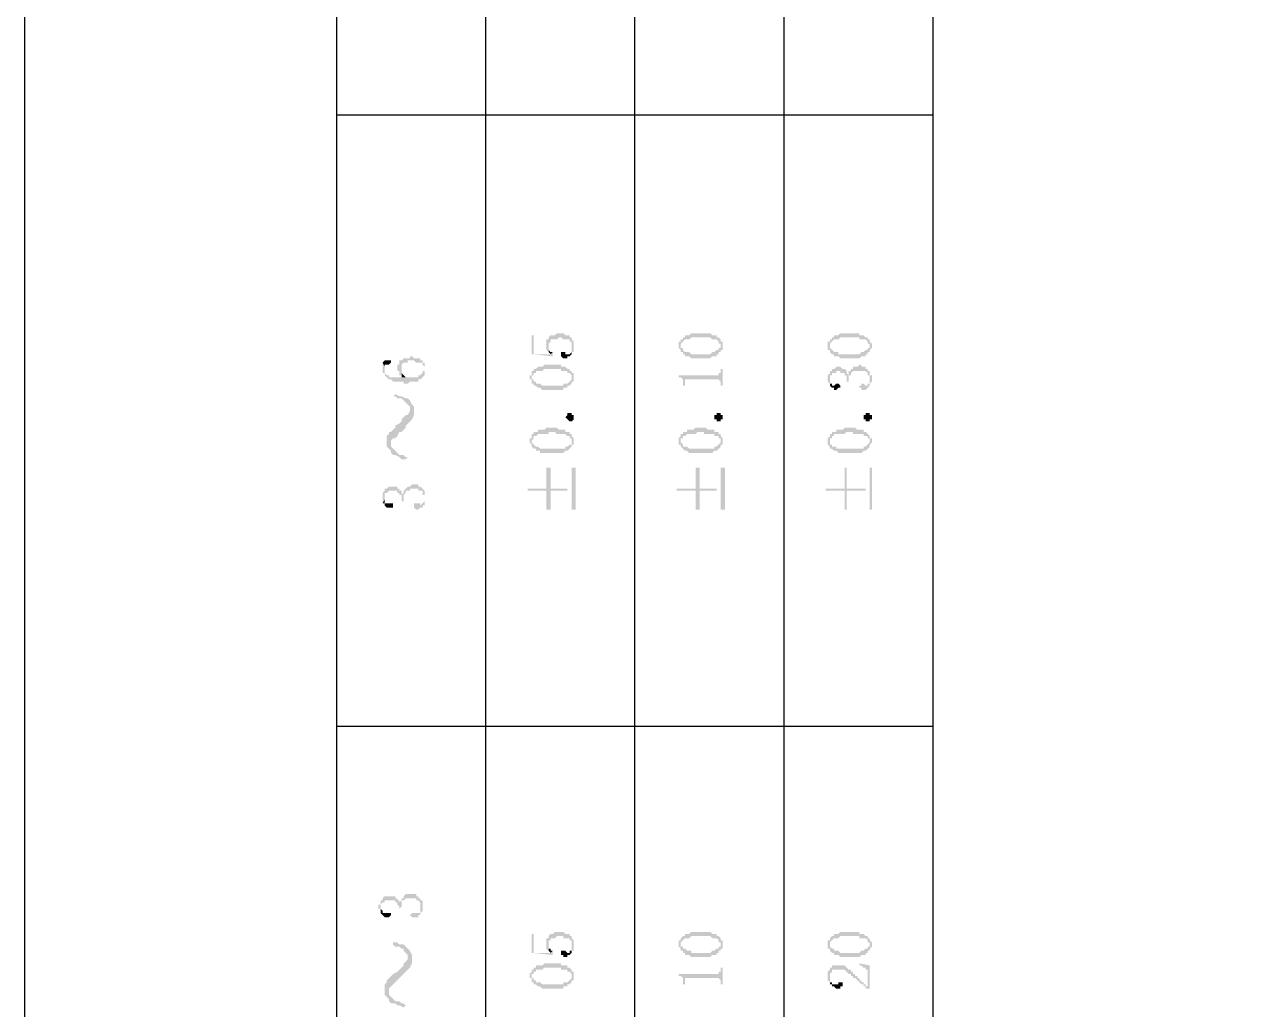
# Model space of a CAD drawing. Header units: millimetres. Extents: x 1233 to 2351, y 1180 to 1535.
# Drawn here: x 1931.4 to 1957.6, y 1284.5 to 1305.67 of the extents above; entities that cross this region are included whole.
import ezdxf

# ---------------------------------------------------------------- set-up
doc = ezdxf.new("R2010")
doc.units = ezdxf.units.MM

msp = doc.modelspace()

# ---------------------------------------------------------------- hatches: boundary and pattern name
at = {"transparency": 33554559}
for points in [[(1942.3019, 1298.9909), (1942.3019, 1298.58471), (1942.75322, 1298.53958), (1942.75322, 1298.58471), (1942.75322, 1298.62984), (1942.70809, 1298.58471), (1942.34703, 1298.58471), (1942.34703, 1298.9909)], [(1942.61783, 1298.81037), (1942.61783, 1298.72011), (1942.61783, 1298.67498), (1942.61783, 1298.67498), (1942.66296, 1298.62984), (1942.66296, 1298.76524), (1942.66296, 1298.81037), (1942.66296, 1298.81037), (1942.70809, 1298.85551), (1942.70809, 1298.90064), (1942.84349, 1298.90064), (1942.88862, 1298.94577), (1942.93375, 1298.94577), (1942.97888, 1298.90064), (1943.11428, 1298.90064), (1943.11428, 1298.85551), (1943.15941, 1298.85551), (1943.15941, 1298.81037), (1943.15941, 1298.76524), (1943.15941, 1298.62984), (1943.20454, 1298.62984), (1943.20454, 1298.67498), (1943.20454, 1298.76524), (1943.20454, 1298.81037), (1943.20454, 1298.85551), (1943.15941, 1298.90064), (1943.15941, 1298.94577), (1943.11428, 1298.94577), (1943.11428, 1298.9909), (1943.02402, 1298.9909), (1942.97888, 1299.03603), (1942.84349, 1299.03603), (1942.79836, 1298.9909), (1942.70809, 1298.9909), (1942.66296, 1298.94577), (1942.66296, 1298.90064), (1942.61783, 1298.90064), (1942.61783, 1298.85551)], [(1945.46115, 1298.76524), (1945.46115, 1298.72011), (1945.46115, 1298.72011), (1945.50629, 1298.67498), (1945.50629, 1298.62984), (1945.50629, 1298.76524), (1945.50629, 1298.81037), (1945.50629, 1298.81037), (1945.55142, 1298.85551), (1945.55142, 1298.85551), (1945.59655, 1298.90064), (1945.68681, 1298.90064), (1945.73195, 1298.94577), (1946.13814, 1298.94577), (1946.18327, 1298.90064), (1946.27353, 1298.90064), (1946.31866, 1298.85551), (1946.31866, 1298.81037), (1946.3638, 1298.81037), (1946.3638, 1298.76524), (1946.3638, 1298.90064), (1946.3638, 1298.90064), (1946.31866, 1298.94577), (1946.27353, 1298.94577), (1946.27353, 1298.9909), (1946.18327, 1298.9909), (1946.13814, 1299.03603), (1945.73195, 1299.03603), (1945.68681, 1298.9909), (1945.59655, 1298.9909), (1945.59655, 1298.94577), (1945.55142, 1298.94577), (1945.55142, 1298.90064), (1945.50629, 1298.90064), (1945.50629, 1298.85551), (1945.46115, 1298.85551), (1945.46115, 1298.81037), (1945.46115, 1298.81037)], [(1948.66554, 1298.76524), (1948.66554, 1298.72011), (1948.66554, 1298.67498), (1948.71067, 1298.67498), (1948.71067, 1298.62984), (1948.71067, 1298.76524), (1948.71067, 1298.81037), (1948.71067, 1298.81037), (1948.7558, 1298.85551), (1948.7558, 1298.85551), (1948.80093, 1298.90064), (1948.8912, 1298.90064), (1948.93633, 1298.94577), (1949.34252, 1298.94577), (1949.34252, 1298.90064), (1949.47792, 1298.90064), (1949.52305, 1298.85551), (1949.52305, 1298.81037), (1949.56818, 1298.81037), (1949.56818, 1298.76524), (1949.56818, 1298.90064), (1949.52305, 1298.90064), (1949.52305, 1298.94577), (1949.47792, 1298.94577), (1949.43278, 1298.9909), (1949.34252, 1298.9909), (1949.34252, 1299.03603), (1948.93633, 1299.03603), (1948.8912, 1298.9909), (1948.80093, 1298.9909), (1948.80093, 1298.94577), (1948.7558, 1298.94577), (1948.7558, 1298.90064), (1948.71067, 1298.90064), (1948.71067, 1298.85551), (1948.66554, 1298.85551), (1948.66554, 1298.81037), (1948.66554, 1298.81037)], [(1942.66296, 1298.62984), (1942.66296, 1298.62984), (1942.70809, 1298.58471), (1942.70809, 1298.58471), (1942.75322, 1298.62984), (1942.70809, 1298.62984), (1942.66296, 1298.67498), (1942.66296, 1298.72011), (1942.66296, 1298.76524)], [(1942.93375, 1298.58471), (1942.93375, 1298.53958), (1942.93375, 1298.53958), (1942.97888, 1298.49445), (1943.06915, 1298.49445), (1943.06915, 1298.53958), (1943.11428, 1298.53958), (1943.15941, 1298.58471), (1943.15941, 1298.76524), (1943.15941, 1298.67498), (1943.15941, 1298.62984), (1943.15941, 1298.62984), (1943.11428, 1298.58471), (1943.02402, 1298.58471), (1943.02402, 1298.62984), (1942.93375, 1298.62984)], [(1945.50629, 1298.62984), (1945.55142, 1298.62984), (1945.55142, 1298.58471), (1945.59655, 1298.58471), (1945.59655, 1298.53958), (1945.68681, 1298.53958), (1945.73195, 1298.49445), (1946.13814, 1298.49445), (1946.18327, 1298.53958), (1946.27353, 1298.53958), (1946.27353, 1298.58471), (1946.31866, 1298.58471), (1946.31866, 1298.62984), (1946.3638, 1298.62984), (1946.3638, 1298.67498), (1946.40893, 1298.67498), (1946.40893, 1298.72011), (1946.40893, 1298.76524), (1946.40893, 1298.81037), (1946.40893, 1298.85551), (1946.3638, 1298.85551), (1946.3638, 1298.90064), (1946.3638, 1298.76524), (1946.3638, 1298.72011), (1946.31866, 1298.72011), (1946.31866, 1298.67498), (1946.27353, 1298.67498), (1946.2284, 1298.62984), (1946.18327, 1298.62984), (1946.13814, 1298.58471), (1945.73195, 1298.58471), (1945.68681, 1298.62984), (1945.59655, 1298.62984), (1945.55142, 1298.67498), (1945.55142, 1298.72011), (1945.50629, 1298.72011), (1945.50629, 1298.76524), (1945.50629, 1298.76524)], [(1948.71067, 1298.62984), (1948.71067, 1298.62984), (1948.7558, 1298.58471), (1948.80093, 1298.58471), (1948.80093, 1298.53958), (1948.8912, 1298.53958), (1948.93633, 1298.49445), (1949.34252, 1298.49445), (1949.38765, 1298.53958), (1949.47792, 1298.53958), (1949.47792, 1298.58471), (1949.52305, 1298.58471), (1949.52305, 1298.62984), (1949.56818, 1298.62984), (1949.56818, 1298.67498), (1949.56818, 1298.67498), (1949.61331, 1298.72011), (1949.61331, 1298.76524), (1949.61331, 1298.81037), (1949.61331, 1298.81037), (1949.56818, 1298.85551), (1949.56818, 1298.90064), (1949.56818, 1298.76524), (1949.56818, 1298.72011), (1949.52305, 1298.72011), (1949.52305, 1298.67498), (1949.47792, 1298.67498), (1949.43278, 1298.62984), (1949.38765, 1298.62984), (1949.34252, 1298.58471), (1948.8912, 1298.58471), (1948.8912, 1298.62984), (1948.80093, 1298.62984), (1948.7558, 1298.67498), (1948.7558, 1298.67498), (1948.71067, 1298.72011), (1948.71067, 1298.76524), (1948.71067, 1298.76524)], [(1939.09752, 1298.40418), (1939.14265, 1298.31392), (1939.14265, 1298.35905), (1939.23291, 1298.35905), (1939.27805, 1298.40418), (1939.27805, 1298.44932), (1939.14265, 1298.44932)], [(1939.09752, 1298.31392), (1939.09752, 1298.26879), (1939.09752, 1298.22366), (1939.09752, 1298.17852), (1939.14265, 1298.17852), (1939.14265, 1298.13339), (1939.14265, 1298.13339), (1939.18778, 1298.08826), (1939.18778, 1298.08826), (1939.23291, 1298.04313), (1939.27805, 1298.04313), (1939.32318, 1297.99799), (1939.54884, 1297.99799), (1939.54884, 1297.95286), (1939.6391, 1297.95286), (1939.68424, 1297.99799), (1939.86476, 1297.99799), (1939.86476, 1298.04313), (1939.9099, 1298.04313), (1939.95503, 1298.08826), (1939.95503, 1298.08826), (1940.00016, 1298.13339), (1940.00016, 1298.26879), (1940.00016, 1298.22366), (1939.95503, 1298.22366), (1939.95503, 1298.17852), (1939.95503, 1298.17852), (1939.9099, 1298.13339), (1939.86476, 1298.13339), (1939.86476, 1298.08826), (1939.23291, 1298.08826), (1939.23291, 1298.13339), (1939.18778, 1298.13339), (1939.14265, 1298.17852), (1939.14265, 1298.22366), (1939.14265, 1298.31392), (1939.09752, 1298.40418)], [(1939.41344, 1298.26879), (1939.41344, 1298.22366), (1939.45857, 1298.22366), (1939.45857, 1298.17852), (1939.45857, 1298.13339), (1939.50371, 1298.13339), (1939.50371, 1298.31392), (1939.50371, 1298.35905), (1939.50371, 1298.35905), (1939.54884, 1298.40418), (1939.6391, 1298.40418), (1939.6391, 1298.44932), (1939.7745, 1298.44932), (1939.81963, 1298.40418), (1939.95503, 1298.40418), (1939.95503, 1298.35905), (1939.95503, 1298.35905), (1940.00016, 1298.31392), (1940.00016, 1298.13339), (1940.00016, 1298.17852), (1940.00016, 1298.22366), (1940.00016, 1298.26879), (1940.00016, 1298.31392), (1940.00016, 1298.35905), (1940.00016, 1298.40418), (1939.95503, 1298.40418), (1939.95503, 1298.44932), (1939.9099, 1298.44932), (1939.9099, 1298.49445), (1939.7745, 1298.49445), (1939.72937, 1298.53958), (1939.68424, 1298.53958), (1939.68424, 1298.49445), (1939.54884, 1298.49445), (1939.50371, 1298.44932), (1939.45857, 1298.44932), (1939.45857, 1298.40418), (1939.45857, 1298.35905), (1939.41344, 1298.35905), (1939.41344, 1298.31392)], [(1939.50371, 1298.13339), (1939.50371, 1298.08826), (1939.59397, 1298.08826), (1939.54884, 1298.13339), (1939.54884, 1298.13339), (1939.50371, 1298.17852), (1939.50371, 1298.26879), (1939.50371, 1298.26879)], [(1942.25677, 1298.08826), (1942.25677, 1298.04313), (1942.3019, 1298.04313), (1942.3019, 1297.99799), (1942.3019, 1297.95286), (1942.3019, 1298.08826), (1942.3019, 1298.13339), (1942.34703, 1298.13339), (1942.34703, 1298.17852), (1942.39217, 1298.17852), (1942.39217, 1298.22366), (1942.52756, 1298.22366), (1942.57269, 1298.26879), (1942.93375, 1298.26879), (1942.93375, 1298.22366), (1943.06915, 1298.22366), (1943.06915, 1298.17852), (1943.11428, 1298.17852), (1943.15941, 1298.13339), (1943.15941, 1298.08826), (1943.15941, 1298.22366), (1943.11428, 1298.22366), (1943.11428, 1298.26879), (1943.06915, 1298.26879), (1943.02402, 1298.31392), (1942.93375, 1298.31392), (1942.93375, 1298.35905), (1942.57269, 1298.35905), (1942.52756, 1298.31392), (1942.4373, 1298.31392), (1942.39217, 1298.26879), (1942.34703, 1298.26879), (1942.34703, 1298.22366), (1942.3019, 1298.22366), (1942.3019, 1298.17852), (1942.3019, 1298.13339), (1942.25677, 1298.13339)], [(1942.3019, 1297.95286), (1942.34703, 1297.95286), (1942.34703, 1297.90773), (1942.39217, 1297.90773), (1942.4373, 1297.8626), (1942.48243, 1297.8626), (1942.52756, 1297.81747), (1942.97888, 1297.81747), (1942.97888, 1297.8626), (1943.06915, 1297.8626), (1943.06915, 1297.90773), (1943.11428, 1297.90773), (1943.15941, 1297.95286), (1943.15941, 1297.99799), (1943.20454, 1297.99799), (1943.20454, 1298.04313), (1943.20454, 1298.08826), (1943.20454, 1298.13339), (1943.20454, 1298.17852), (1943.15941, 1298.17852), (1943.15941, 1298.22366), (1943.15941, 1298.04313), (1943.15941, 1298.04313), (1943.11428, 1297.99799), (1943.11428, 1297.99799), (1943.06915, 1297.95286), (1942.97888, 1297.95286), (1942.97888, 1297.90773), (1942.52756, 1297.90773), (1942.48243, 1297.95286), (1942.39217, 1297.95286), (1942.39217, 1297.99799), (1942.34703, 1297.99799), (1942.34703, 1298.04313), (1942.3019, 1298.04313), (1942.3019, 1298.08826)], [(1945.46115, 1298.13339), (1945.46115, 1298.08826), (1945.50629, 1298.08826), (1945.55142, 1298.04313), (1945.55142, 1297.95286), (1945.55142, 1297.90773), (1945.59655, 1297.90773), (1945.59655, 1297.99799), (1945.59655, 1298.04313), (1946.31866, 1298.04313), (1946.3638, 1297.99799), (1946.3638, 1297.90773), (1946.40893, 1297.90773), (1946.40893, 1298.26879), (1946.3638, 1298.26879), (1946.3638, 1298.22366), (1946.3638, 1298.17852), (1946.31866, 1298.17852), (1946.31866, 1298.13339), (1946.27353, 1298.13339)], [(1948.66554, 1298.08826), (1948.66554, 1298.04313), (1948.66554, 1297.99799), (1948.66554, 1297.99799), (1948.71067, 1297.95286), (1948.71067, 1298.04313), (1948.71067, 1298.08826), (1948.71067, 1298.13339), (1948.7558, 1298.13339), (1948.7558, 1298.17852), (1948.84607, 1298.17852), (1948.84607, 1298.22366), (1948.93633, 1298.22366), (1948.93633, 1298.17852), (1949.0266, 1298.17852), (1949.0266, 1298.13339), (1949.07173, 1298.13339), (1949.07173, 1298.04313), (1949.07173, 1297.99799), (1949.11686, 1297.99799), (1949.11686, 1298.04313), (1949.11686, 1298.13339), (1949.16199, 1298.13339), (1949.16199, 1298.17852), (1949.16199, 1298.17852), (1949.20712, 1298.22366), (1949.47792, 1298.22366), (1949.52305, 1298.17852), (1949.52305, 1298.13339), (1949.56818, 1298.13339), (1949.56818, 1298.08826), (1949.56818, 1298.04313), (1949.56818, 1298.22366), (1949.52305, 1298.22366), (1949.52305, 1298.26879), (1949.47792, 1298.26879), (1949.47792, 1298.31392), (1949.38765, 1298.31392), (1949.38765, 1298.35905), (1949.34252, 1298.35905), (1949.29739, 1298.31392), (1949.20712, 1298.31392), (1949.20712, 1298.26879), (1949.16199, 1298.26879), (1949.16199, 1298.22366), (1949.11686, 1298.22366), (1949.11686, 1298.17852), (1949.11686, 1298.13339), (1949.07173, 1298.17852), (1949.07173, 1298.22366), (1949.07173, 1298.22366), (1949.0266, 1298.26879), (1948.98146, 1298.26879), (1948.93633, 1298.31392), (1948.84607, 1298.31392), (1948.80093, 1298.26879), (1948.7558, 1298.26879), (1948.7558, 1298.22366), (1948.71067, 1298.22366), (1948.71067, 1298.17852), (1948.71067, 1298.17852), (1948.66554, 1298.13339)], [(1949.34252, 1297.8626), (1949.38765, 1297.8626), (1949.38765, 1297.81747), (1949.47792, 1297.81747), (1949.52305, 1297.8626), (1949.52305, 1297.8626), (1949.56818, 1297.90773), (1949.56818, 1297.95286), (1949.56818, 1297.95286), (1949.61331, 1297.99799), (1949.61331, 1298.04313), (1949.61331, 1298.08826), (1949.61331, 1298.13339), (1949.56818, 1298.13339), (1949.56818, 1298.22366), (1949.56818, 1298.04313), (1949.56818, 1297.99799), (1949.56818, 1297.95286), (1949.52305, 1297.95286), (1949.52305, 1297.90773), (1949.47792, 1297.90773), (1949.43278, 1297.95286), (1949.38765, 1297.95286), (1949.38765, 1297.90773), (1949.34252, 1297.90773)], [(1948.71067, 1297.95286), (1948.71067, 1297.90773), (1948.71067, 1297.90773), (1948.7558, 1297.8626), (1948.80093, 1297.8626), (1948.80093, 1297.81747), (1948.84607, 1297.81747), (1948.8912, 1297.8626), (1948.93633, 1297.8626), (1948.93633, 1297.90773), (1948.93633, 1297.90773), (1948.8912, 1297.95286), (1948.84607, 1297.95286), (1948.80093, 1297.90773), (1948.7558, 1297.90773), (1948.7558, 1297.95286), (1948.71067, 1297.95286), (1948.71067, 1298.04313), (1948.71067, 1298.04313)], [(1939.32318, 1297.68207), (1939.36831, 1297.68207), (1939.41344, 1297.63694), (1939.50371, 1297.63694), (1939.54884, 1297.5918), (1939.59397, 1297.54667), (1939.59397, 1297.54667), (1939.6391, 1297.50154), (1939.68424, 1297.45641), (1939.68424, 1297.14048), (1939.68424, 1297.14048), (1939.72937, 1297.18562), (1939.7745, 1297.27588), (1939.7745, 1297.45641), (1939.72937, 1297.50154), (1939.68424, 1297.5918), (1939.68424, 1297.5918), (1939.6391, 1297.63694), (1939.59397, 1297.63694), (1939.50371, 1297.68207), (1939.45857, 1297.68207), (1939.36831, 1297.7272)], [(1939.18778, 1296.68916), (1939.18778, 1296.5989), (1939.23291, 1296.55376), (1939.27805, 1296.50863), (1939.27805, 1296.73429), (1939.32318, 1296.77943), (1939.36831, 1296.77943), (1939.41344, 1296.82456), (1939.45857, 1296.91482), (1939.50371, 1296.91482), (1939.54884, 1296.95995), (1939.59397, 1297.00509), (1939.59397, 1297.05022), (1939.6391, 1297.09535), (1939.68424, 1297.14048), (1939.68424, 1297.41128), (1939.68424, 1297.36614), (1939.6391, 1297.27588), (1939.59397, 1297.27588), (1939.54884, 1297.23075), (1939.50371, 1297.18562), (1939.50371, 1297.14048), (1939.45857, 1297.09535), (1939.36831, 1297.05022), (1939.36831, 1297.00509), (1939.32318, 1296.95995), (1939.27805, 1296.91482), (1939.23291, 1296.91482), (1939.23291, 1296.86969), (1939.18778, 1296.82456), (1939.18778, 1296.73429)], [(1943.20454, 1297.23075), (1943.20454, 1297.18562), (1943.20454, 1297.18562), (1943.15941, 1297.14048), (1943.11428, 1297.14048), (1943.06915, 1297.18562), (1943.06915, 1297.18562), (1943.02402, 1297.23075), (1943.02402, 1297.23075), (1943.06915, 1297.27588), (1943.06915, 1297.32101), (1943.15941, 1297.32101), (1943.15941, 1297.27588), (1943.20454, 1297.27588), (1943.20454, 1297.23075)], [(1946.40893, 1297.23075), (1946.40893, 1297.18562), (1946.3638, 1297.18562), (1946.3638, 1297.14048), (1946.27353, 1297.14048), (1946.27353, 1297.18562), (1946.2284, 1297.18562), (1946.2284, 1297.23075), (1946.2284, 1297.27588), (1946.27353, 1297.27588), (1946.27353, 1297.32101), (1946.3638, 1297.32101), (1946.3638, 1297.27588), (1946.40893, 1297.27588), (1946.40893, 1297.23075)], [(1949.61331, 1297.23075), (1949.61331, 1297.18562), (1949.56818, 1297.18562), (1949.56818, 1297.14048), (1949.47792, 1297.14048), (1949.47792, 1297.18562), (1949.43278, 1297.18562), (1949.43278, 1297.23075), (1949.43278, 1297.27588), (1949.47792, 1297.27588), (1949.47792, 1297.32101), (1949.56818, 1297.32101), (1949.56818, 1297.27588), (1949.61331, 1297.27588), (1949.61331, 1297.23075)], [(1942.25677, 1296.73429), (1942.25677, 1296.68916), (1942.25677, 1296.68916), (1942.3019, 1296.64403), (1942.3019, 1296.5989), (1942.3019, 1296.73429), (1942.3019, 1296.73429), (1942.34703, 1296.77943), (1942.34703, 1296.82456), (1942.39217, 1296.82456), (1942.4373, 1296.86969), (1942.66296, 1296.86969), (1942.66296, 1296.91482), (1942.79836, 1296.91482), (1942.84349, 1296.86969), (1943.02402, 1296.86969), (1943.06915, 1296.82456), (1943.11428, 1296.82456), (1943.11428, 1296.77943), (1943.15941, 1296.77943), (1943.15941, 1296.73429), (1943.15941, 1296.86969), (1943.11428, 1296.86969), (1943.11428, 1296.91482), (1943.02402, 1296.91482), (1943.02402, 1296.95995), (1942.88862, 1296.95995), (1942.84349, 1297.00509), (1942.61783, 1297.00509), (1942.57269, 1296.95995), (1942.4373, 1296.95995), (1942.4373, 1296.91482), (1942.34703, 1296.91482), (1942.34703, 1296.86969), (1942.3019, 1296.86969), (1942.3019, 1296.82456), (1942.3019, 1296.77943), (1942.25677, 1296.77943)], [(1942.3019, 1296.5989), (1942.34703, 1296.55376), (1942.39217, 1296.55376), (1942.39217, 1296.50863), (1942.48243, 1296.50863), (1942.48243, 1296.4635), (1942.97888, 1296.4635), (1943.02402, 1296.50863), (1943.06915, 1296.50863), (1943.11428, 1296.55376), (1943.11428, 1296.55376), (1943.15941, 1296.5989), (1943.15941, 1296.64403), (1943.20454, 1296.64403), (1943.20454, 1296.68916), (1943.20454, 1296.73429), (1943.20454, 1296.77943), (1943.20454, 1296.77943), (1943.15941, 1296.82456), (1943.15941, 1296.68916), (1943.15941, 1296.64403), (1943.11428, 1296.64403), (1943.06915, 1296.5989), (1943.02402, 1296.5989), (1943.02402, 1296.55376), (1942.48243, 1296.55376), (1942.4373, 1296.5989), (1942.39217, 1296.5989), (1942.34703, 1296.64403), (1942.34703, 1296.64403), (1942.3019, 1296.68916), (1942.3019, 1296.73429)], [(1945.46115, 1296.73429), (1945.46115, 1296.68916), (1945.46115, 1296.64403), (1945.50629, 1296.64403), (1945.50629, 1296.5989), (1945.50629, 1296.73429), (1945.50629, 1296.77943), (1945.55142, 1296.77943), (1945.55142, 1296.82456), (1945.59655, 1296.82456), (1945.64168, 1296.86969), (1945.82221, 1296.86969), (1945.86734, 1296.91482), (1946.00274, 1296.91482), (1946.00274, 1296.86969), (1946.2284, 1296.86969), (1946.2284, 1296.82456), (1946.31866, 1296.82456), (1946.31866, 1296.77943), (1946.3638, 1296.77943), (1946.3638, 1296.73429), (1946.3638, 1296.86969), (1946.31866, 1296.86969), (1946.31866, 1296.91482), (1946.2284, 1296.91482), (1946.2284, 1296.95995), (1946.093, 1296.95995), (1946.04787, 1297.00509), (1945.82221, 1297.00509), (1945.77708, 1296.95995), (1945.64168, 1296.95995), (1945.64168, 1296.91482), (1945.55142, 1296.91482), (1945.55142, 1296.86969), (1945.50629, 1296.86969), (1945.50629, 1296.82456), (1945.50629, 1296.82456), (1945.46115, 1296.77943)], [(1945.50629, 1296.5989), (1945.55142, 1296.55376), (1945.55142, 1296.55376), (1945.59655, 1296.50863), (1945.64168, 1296.50863), (1945.68681, 1296.4635), (1946.18327, 1296.4635), (1946.2284, 1296.50863), (1946.27353, 1296.50863), (1946.31866, 1296.55376), (1946.31866, 1296.55376), (1946.3638, 1296.5989), (1946.3638, 1296.64403), (1946.40893, 1296.64403), (1946.40893, 1296.68916), (1946.40893, 1296.73429), (1946.40893, 1296.77943), (1946.40893, 1296.77943), (1946.3638, 1296.82456), (1946.3638, 1296.68916), (1946.3638, 1296.68916), (1946.31866, 1296.64403), (1946.31866, 1296.64403), (1946.27353, 1296.5989), (1946.2284, 1296.5989), (1946.2284, 1296.55376), (1945.68681, 1296.55376), (1945.64168, 1296.5989), (1945.55142, 1296.5989), (1945.55142, 1296.64403), (1945.55142, 1296.64403), (1945.50629, 1296.68916), (1945.50629, 1296.73429)], [(1948.66554, 1296.73429), (1948.66554, 1296.68916), (1948.66554, 1296.64403), (1948.66554, 1296.64403), (1948.71067, 1296.5989), (1948.71067, 1296.73429), (1948.71067, 1296.77943), (1948.7558, 1296.77943), (1948.7558, 1296.82456), (1948.80093, 1296.82456), (1948.80093, 1296.86969), (1949.0266, 1296.86969), (1949.07173, 1296.91482), (1949.20712, 1296.91482), (1949.20712, 1296.86969), (1949.43278, 1296.86969), (1949.43278, 1296.82456), (1949.52305, 1296.82456), (1949.52305, 1296.77943), (1949.56818, 1296.77943), (1949.56818, 1296.73429), (1949.56818, 1296.82456), (1949.52305, 1296.86969), (1949.52305, 1296.86969), (1949.47792, 1296.91482), (1949.43278, 1296.91482), (1949.43278, 1296.95995), (1949.29739, 1296.95995), (1949.25226, 1297.00509), (1949.0266, 1297.00509), (1948.98146, 1296.95995), (1948.84607, 1296.95995), (1948.84607, 1296.91482), (1948.7558, 1296.91482), (1948.7558, 1296.86969), (1948.71067, 1296.86969), (1948.71067, 1296.82456), (1948.71067, 1296.82456), (1948.66554, 1296.77943)], [(1948.71067, 1296.5989), (1948.71067, 1296.55376), (1948.7558, 1296.55376), (1948.80093, 1296.50863), (1948.84607, 1296.50863), (1948.8912, 1296.4635), (1949.38765, 1296.4635), (1949.43278, 1296.50863), (1949.47792, 1296.50863), (1949.52305, 1296.55376), (1949.52305, 1296.55376), (1949.56818, 1296.5989), (1949.56818, 1296.64403), (1949.56818, 1296.64403), (1949.61331, 1296.68916), (1949.61331, 1296.73429), (1949.61331, 1296.77943), (1949.56818, 1296.77943), (1949.56818, 1296.82456), (1949.56818, 1296.68916), (1949.56818, 1296.68916), (1949.52305, 1296.64403), (1949.52305, 1296.64403), (1949.47792, 1296.5989), (1949.43278, 1296.5989), (1949.43278, 1296.55376), (1948.84607, 1296.55376), (1948.84607, 1296.5989), (1948.7558, 1296.5989), (1948.7558, 1296.64403), (1948.71067, 1296.64403), (1948.71067, 1296.68916), (1948.71067, 1296.73429)], [(1939.27805, 1296.50863), (1939.27805, 1296.4635), (1939.32318, 1296.41837), (1939.36831, 1296.41837), (1939.45857, 1296.37324), (1939.50371, 1296.3281), (1939.59397, 1296.3281), (1939.6391, 1296.37324), (1939.59397, 1296.37324), (1939.54884, 1296.41837), (1939.45857, 1296.41837), (1939.41344, 1296.4635), (1939.36831, 1296.50863), (1939.36831, 1296.50863), (1939.32318, 1296.55376), (1939.27805, 1296.5989), (1939.27805, 1296.64403)], [(1942.21164, 1295.69625), (1942.21164, 1295.65112), (1942.61783, 1295.65112), (1942.61783, 1295.24493), (1942.70809, 1295.24493), (1942.70809, 1295.65112), (1943.06915, 1295.65112), (1943.06915, 1295.69625), (1942.70809, 1295.69625), (1942.70809, 1296.14758), (1942.61783, 1296.14758), (1942.61783, 1295.69625)], [(1943.24968, 1295.24493), (1943.24968, 1296.14758), (1943.15941, 1296.14758), (1943.15941, 1295.24493)], [(1945.41602, 1295.69625), (1945.41602, 1295.65112), (1945.82221, 1295.65112), (1945.82221, 1295.24493), (1945.91248, 1295.24493), (1945.91248, 1295.65112), (1946.27353, 1295.65112), (1946.27353, 1295.69625), (1945.91248, 1295.69625), (1945.91248, 1296.14758), (1945.82221, 1296.14758), (1945.82221, 1295.69625)], [(1946.45406, 1295.24493), (1946.45406, 1296.14758), (1946.3638, 1296.14758), (1946.3638, 1295.24493)], [(1948.62041, 1295.69625), (1948.62041, 1295.65112), (1949.0266, 1295.65112), (1949.0266, 1295.24493), (1949.07173, 1295.24493), (1949.07173, 1295.65112), (1949.47792, 1295.65112), (1949.47792, 1295.69625), (1949.07173, 1295.69625), (1949.07173, 1296.14758), (1949.0266, 1296.14758), (1949.0266, 1295.69625)], [(1949.61331, 1295.24493), (1949.61331, 1296.14758), (1949.56818, 1296.14758), (1949.56818, 1295.24493)], [(1939.09752, 1295.51572), (1939.09752, 1295.42546), (1939.09752, 1295.38033), (1939.14265, 1295.47059), (1939.14265, 1295.51572), (1939.14265, 1295.56086), (1939.14265, 1295.60599), (1939.18778, 1295.60599), (1939.23291, 1295.65112), (1939.41344, 1295.65112), (1939.41344, 1295.60599), (1939.45857, 1295.60599), (1939.45857, 1295.56086), (1939.50371, 1295.56086), (1939.50371, 1295.51572), (1939.50371, 1295.42546), (1939.54884, 1295.42546), (1939.54884, 1295.51572), (1939.54884, 1295.56086), (1939.54884, 1295.56086), (1939.59397, 1295.60599), (1939.59397, 1295.65112), (1939.68424, 1295.65112), (1939.68424, 1295.69625), (1939.86476, 1295.69625), (1939.86476, 1295.65112), (1939.95503, 1295.65112), (1939.95503, 1295.60599), (1939.95503, 1295.56086), (1940.00016, 1295.56086), (1940.00016, 1295.47059), (1940.00016, 1295.65112), (1940.00016, 1295.65112), (1939.95503, 1295.69625), (1939.95503, 1295.69625), (1939.9099, 1295.74139), (1939.86476, 1295.74139), (1939.86476, 1295.78652), (1939.72937, 1295.78652), (1939.68424, 1295.74139), (1939.6391, 1295.74139), (1939.59397, 1295.69625), (1939.59397, 1295.69625), (1939.54884, 1295.65112), (1939.54884, 1295.60599), (1939.50371, 1295.56086), (1939.50371, 1295.60599), (1939.50371, 1295.65112), (1939.45857, 1295.65112), (1939.45857, 1295.69625), (1939.41344, 1295.69625), (1939.41344, 1295.74139), (1939.23291, 1295.74139), (1939.18778, 1295.69625), (1939.14265, 1295.69625), (1939.14265, 1295.65112), (1939.14265, 1295.65112), (1939.09752, 1295.60599)], [(1939.7745, 1295.3352), (1939.7745, 1295.29006), (1939.7745, 1295.29006), (1939.81963, 1295.24493), (1939.86476, 1295.24493), (1939.9099, 1295.29006), (1939.95503, 1295.29006), (1939.95503, 1295.3352), (1940.00016, 1295.3352), (1940.00016, 1295.38033), (1940.00016, 1295.42546), (1940.00016, 1295.51572), (1940.00016, 1295.56086), (1940.00016, 1295.60599), (1940.00016, 1295.65112), (1940.00016, 1295.47059), (1940.00016, 1295.42546), (1939.95503, 1295.38033), (1939.95503, 1295.38033), (1939.9099, 1295.3352), (1939.9099, 1295.38033), (1939.7745, 1295.38033)], [(1939.09752, 1295.38033), (1939.14265, 1295.38033), (1939.14265, 1295.3352), (1939.14265, 1295.3352), (1939.18778, 1295.29006), (1939.32318, 1295.29006), (1939.32318, 1295.3352), (1939.32318, 1295.38033), (1939.14265, 1295.38033), (1939.14265, 1295.42546), (1939.14265, 1295.47059), (1939.14265, 1295.47059)], [(1939.00725, 1286.71495), (1939.00725, 1286.66982), (1939.05238, 1286.66982), (1939.05238, 1286.62469), (1939.05238, 1286.71495), (1939.05238, 1286.76008), (1939.09752, 1286.80522), (1939.14265, 1286.80522), (1939.14265, 1286.85035), (1939.36831, 1286.85035), (1939.36831, 1286.80522), (1939.41344, 1286.80522), (1939.41344, 1286.76008), (1939.41344, 1286.76008), (1939.45857, 1286.71495), (1939.45857, 1286.66982), (1939.45857, 1286.66982), (1939.50371, 1286.71495), (1939.50371, 1286.76008), (1939.50371, 1286.80522), (1939.50371, 1286.85035), (1939.54884, 1286.85035), (1939.59397, 1286.89548), (1939.81963, 1286.89548), (1939.81963, 1286.85035), (1939.86476, 1286.85035), (1939.9099, 1286.80522), (1939.9099, 1286.71495), (1939.9099, 1286.89548), (1939.86476, 1286.89548), (1939.86476, 1286.94061), (1939.81963, 1286.94061), (1939.81963, 1286.98574), (1939.59397, 1286.98574), (1939.54884, 1286.94061), (1939.54884, 1286.89548), (1939.50371, 1286.89548), (1939.50371, 1286.85035), (1939.50371, 1286.85035), (1939.45857, 1286.80522), (1939.45857, 1286.85035), (1939.41344, 1286.85035), (1939.41344, 1286.89548), (1939.36831, 1286.89548), (1939.36831, 1286.94061), (1939.14265, 1286.94061), (1939.09752, 1286.89548), (1939.09752, 1286.85035), (1939.05238, 1286.85035), (1939.05238, 1286.80522), (1939.05238, 1286.76008), (1939.00725, 1286.76008)], [(1939.05238, 1286.62469), (1939.05238, 1286.57955), (1939.05238, 1286.57955), (1939.09752, 1286.53442), (1939.09752, 1286.53442), (1939.14265, 1286.48929), (1939.23291, 1286.48929), (1939.27805, 1286.53442), (1939.27805, 1286.57955), (1939.09752, 1286.57955), (1939.09752, 1286.62469), (1939.09752, 1286.62469), (1939.05238, 1286.66982), (1939.05238, 1286.71495)], [(1939.68424, 1286.53442), (1939.68424, 1286.53442), (1939.72937, 1286.48929), (1939.86476, 1286.48929), (1939.86476, 1286.53442), (1939.9099, 1286.53442), (1939.9099, 1286.57955), (1939.95503, 1286.62469), (1939.95503, 1286.66982), (1939.95503, 1286.71495), (1939.95503, 1286.80522), (1939.95503, 1286.85035), (1939.9099, 1286.85035), (1939.9099, 1286.66982), (1939.9099, 1286.62469), (1939.9099, 1286.57955), (1939.72937, 1286.57955)], [(1942.3019, 1286.12823), (1942.3019, 1285.72204), (1942.75322, 1285.67691), (1942.75322, 1285.72204), (1942.75322, 1285.76718), (1942.70809, 1285.72204), (1942.34703, 1285.72204), (1942.34703, 1286.12823)], [(1942.61783, 1285.9477), (1942.61783, 1285.85744), (1942.61783, 1285.81231), (1942.61783, 1285.81231), (1942.66296, 1285.76718), (1942.66296, 1285.90257), (1942.66296, 1285.99284), (1942.70809, 1285.99284), (1942.70809, 1286.03797), (1942.79836, 1286.03797), (1942.84349, 1286.0831), (1942.97888, 1286.0831), (1942.97888, 1286.03797), (1943.11428, 1286.03797), (1943.11428, 1285.99284), (1943.15941, 1285.99284), (1943.15941, 1285.9477), (1943.15941, 1285.90257), (1943.15941, 1285.76718), (1943.20454, 1285.76718), (1943.20454, 1285.81231), (1943.20454, 1285.90257), (1943.20454, 1285.9477), (1943.20454, 1285.99284), (1943.15941, 1286.03797), (1943.15941, 1286.0831), (1943.11428, 1286.0831), (1943.11428, 1286.12823), (1943.02402, 1286.12823), (1942.97888, 1286.17337), (1942.79836, 1286.17337), (1942.75322, 1286.12823), (1942.70809, 1286.12823), (1942.66296, 1286.0831), (1942.66296, 1286.03797), (1942.61783, 1286.03797), (1942.61783, 1285.99284)], [(1945.46115, 1285.90257), (1945.46115, 1285.85744), (1945.46115, 1285.85744), (1945.50629, 1285.81231), (1945.50629, 1285.76718), (1945.50629, 1285.90257), (1945.50629, 1285.9477), (1945.50629, 1285.9477), (1945.55142, 1285.99284), (1945.55142, 1285.99284), (1945.59655, 1286.03797), (1945.68681, 1286.03797), (1945.73195, 1286.0831), (1946.13814, 1286.0831), (1946.18327, 1286.03797), (1946.27353, 1286.03797), (1946.31866, 1285.99284), (1946.31866, 1285.9477), (1946.3638, 1285.9477), (1946.3638, 1285.90257), (1946.3638, 1286.03797), (1946.3638, 1286.03797), (1946.31866, 1286.0831), (1946.27353, 1286.0831), (1946.27353, 1286.12823), (1946.18327, 1286.12823), (1946.13814, 1286.17337), (1945.73195, 1286.17337), (1945.68681, 1286.12823), (1945.59655, 1286.12823), (1945.59655, 1286.0831), (1945.55142, 1286.0831), (1945.50629, 1286.03797), (1945.50629, 1285.99284), (1945.46115, 1285.99284), (1945.46115, 1285.9477), (1945.46115, 1285.9477)], [(1948.66554, 1285.90257), (1948.66554, 1285.85744), (1948.66554, 1285.81231), (1948.71067, 1285.81231), (1948.71067, 1285.76718), (1948.71067, 1285.90257), (1948.71067, 1285.9477), (1948.71067, 1285.9477), (1948.7558, 1285.99284), (1948.7558, 1285.99284), (1948.80093, 1286.03797), (1948.8912, 1286.03797), (1948.93633, 1286.0831), (1949.34252, 1286.0831), (1949.34252, 1286.03797), (1949.47792, 1286.03797), (1949.52305, 1285.99284), (1949.52305, 1285.9477), (1949.56818, 1285.9477), (1949.56818, 1285.90257), (1949.56818, 1286.03797), (1949.52305, 1286.03797), (1949.52305, 1286.0831), (1949.47792, 1286.0831), (1949.43278, 1286.12823), (1949.34252, 1286.12823), (1949.34252, 1286.17337), (1948.93633, 1286.17337), (1948.8912, 1286.12823), (1948.80093, 1286.12823), (1948.80093, 1286.0831), (1948.7558, 1286.0831), (1948.71067, 1286.03797), (1948.71067, 1285.99284), (1948.66554, 1285.99284), (1948.66554, 1285.9477), (1948.66554, 1285.9477)], [(1939.32318, 1285.90257), (1939.32318, 1285.90257), (1939.36831, 1285.85744), (1939.45857, 1285.85744), (1939.50371, 1285.81231), (1939.54884, 1285.81231), (1939.54884, 1285.76718), (1939.59397, 1285.72204), (1939.6391, 1285.67691), (1939.6391, 1285.36099), (1939.6391, 1285.36099), (1939.68424, 1285.40612), (1939.72937, 1285.49638), (1939.72937, 1285.67691), (1939.68424, 1285.76718), (1939.6391, 1285.81231), (1939.6391, 1285.81231), (1939.59397, 1285.85744), (1939.54884, 1285.90257), (1939.45857, 1285.90257), (1939.41344, 1285.9477), (1939.32318, 1285.9477)], [(1942.66296, 1285.76718), (1942.66296, 1285.76718), (1942.70809, 1285.72204), (1942.70809, 1285.72204), (1942.75322, 1285.76718), (1942.70809, 1285.76718), (1942.70809, 1285.81231), (1942.66296, 1285.81231), (1942.66296, 1285.85744), (1942.66296, 1285.90257)], [(1942.93375, 1285.72204), (1942.93375, 1285.67691), (1942.97888, 1285.67691), (1942.97888, 1285.63178), (1943.06915, 1285.63178), (1943.06915, 1285.67691), (1943.11428, 1285.67691), (1943.15941, 1285.72204), (1943.15941, 1285.90257), (1943.15941, 1285.81231), (1943.15941, 1285.76718), (1943.11428, 1285.76718), (1943.11428, 1285.72204), (1943.06915, 1285.72204), (1943.02402, 1285.76718), (1942.93375, 1285.76718)], [(1945.50629, 1285.76718), (1945.55142, 1285.76718), (1945.55142, 1285.72204), (1945.59655, 1285.72204), (1945.59655, 1285.67691), (1945.68681, 1285.67691), (1945.73195, 1285.63178), (1946.13814, 1285.63178), (1946.18327, 1285.67691), (1946.27353, 1285.67691), (1946.27353, 1285.72204), (1946.31866, 1285.72204), (1946.31866, 1285.76718), (1946.3638, 1285.76718), (1946.3638, 1285.81231), (1946.40893, 1285.81231), (1946.40893, 1285.85744), (1946.40893, 1285.90257), (1946.40893, 1285.9477), (1946.40893, 1285.99284), (1946.3638, 1285.99284), (1946.3638, 1286.03797), (1946.3638, 1285.90257), (1946.3638, 1285.85744), (1946.31866, 1285.85744), (1946.31866, 1285.81231), (1946.27353, 1285.81231), (1946.2284, 1285.76718), (1946.18327, 1285.76718), (1946.13814, 1285.72204), (1945.73195, 1285.72204), (1945.73195, 1285.76718), (1945.64168, 1285.76718), (1945.59655, 1285.81231), (1945.55142, 1285.81231), (1945.55142, 1285.85744), (1945.50629, 1285.85744), (1945.50629, 1285.90257), (1945.50629, 1285.90257)], [(1948.71067, 1285.76718), (1948.71067, 1285.76718), (1948.7558, 1285.72204), (1948.80093, 1285.72204), (1948.80093, 1285.67691), (1948.8912, 1285.67691), (1948.93633, 1285.63178), (1949.34252, 1285.63178), (1949.38765, 1285.67691), (1949.47792, 1285.67691), (1949.47792, 1285.72204), (1949.52305, 1285.72204), (1949.52305, 1285.76718), (1949.56818, 1285.76718), (1949.56818, 1285.81231), (1949.56818, 1285.81231), (1949.61331, 1285.85744), (1949.61331, 1285.90257), (1949.61331, 1285.9477), (1949.61331, 1285.9477), (1949.56818, 1285.99284), (1949.56818, 1286.03797), (1949.56818, 1285.90257), (1949.56818, 1285.85744), (1949.52305, 1285.85744), (1949.52305, 1285.81231), (1949.47792, 1285.81231), (1949.43278, 1285.76718), (1949.38765, 1285.76718), (1949.34252, 1285.72204), (1948.93633, 1285.72204), (1948.8912, 1285.76718), (1948.80093, 1285.76718), (1948.80093, 1285.81231), (1948.7558, 1285.81231), (1948.71067, 1285.85744), (1948.71067, 1285.90257), (1948.71067, 1285.90257)], [(1939.14265, 1284.90966), (1939.14265, 1284.8194), (1939.18778, 1284.77427), (1939.23291, 1284.72914), (1939.23291, 1284.9548), (1939.27805, 1284.99993), (1939.32318, 1285.04506), (1939.36831, 1285.09019), (1939.41344, 1285.13533), (1939.45857, 1285.18046), (1939.50371, 1285.22559), (1939.54884, 1285.27072), (1939.54884, 1285.27072), (1939.59397, 1285.31585), (1939.6391, 1285.36099), (1939.6391, 1285.63178), (1939.6391, 1285.58665), (1939.59397, 1285.54151), (1939.54884, 1285.49638), (1939.54884, 1285.45125), (1939.50371, 1285.40612), (1939.45857, 1285.36099), (1939.41344, 1285.31585), (1939.32318, 1285.27072), (1939.32318, 1285.27072), (1939.27805, 1285.22559), (1939.23291, 1285.18046), (1939.18778, 1285.13533), (1939.18778, 1285.09019), (1939.14265, 1285.04506), (1939.14265, 1284.99993)], [(1942.25677, 1285.22559), (1942.25677, 1285.18046), (1942.3019, 1285.18046), (1942.3019, 1285.13533), (1942.3019, 1285.09019), (1942.3019, 1285.22559), (1942.3019, 1285.27072), (1942.34703, 1285.27072), (1942.34703, 1285.31585), (1942.39217, 1285.31585), (1942.39217, 1285.36099), (1942.52756, 1285.36099), (1942.57269, 1285.40612), (1942.93375, 1285.40612), (1942.93375, 1285.36099), (1943.06915, 1285.36099), (1943.06915, 1285.31585), (1943.11428, 1285.31585), (1943.15941, 1285.27072), (1943.15941, 1285.22559), (1943.15941, 1285.36099), (1943.15941, 1285.36099), (1943.11428, 1285.40612), (1943.06915, 1285.40612), (1943.06915, 1285.45125), (1942.93375, 1285.45125), (1942.93375, 1285.49638), (1942.57269, 1285.49638), (1942.52756, 1285.45125), (1942.39217, 1285.45125), (1942.39217, 1285.40612), (1942.34703, 1285.40612), (1942.34703, 1285.36099), (1942.3019, 1285.36099), (1942.3019, 1285.31585), (1942.3019, 1285.31585), (1942.25677, 1285.27072)], [(1942.3019, 1285.09019), (1942.34703, 1285.09019), (1942.34703, 1285.04506), (1942.39217, 1285.04506), (1942.4373, 1284.99993), (1942.48243, 1284.99993), (1942.52756, 1284.9548), (1942.97888, 1284.9548), (1942.97888, 1284.99993), (1943.06915, 1284.99993), (1943.06915, 1285.04506), (1943.11428, 1285.04506), (1943.15941, 1285.09019), (1943.15941, 1285.13533), (1943.20454, 1285.13533), (1943.20454, 1285.18046), (1943.20454, 1285.22559), (1943.20454, 1285.27072), (1943.20454, 1285.31585), (1943.15941, 1285.31585), (1943.15941, 1285.36099), (1943.15941, 1285.22559), (1943.15941, 1285.18046), (1943.15941, 1285.18046), (1943.11428, 1285.13533), (1943.11428, 1285.13533), (1943.06915, 1285.09019), (1942.97888, 1285.09019), (1942.97888, 1285.04506), (1942.52756, 1285.04506), (1942.48243, 1285.09019), (1942.39217, 1285.09019), (1942.39217, 1285.13533), (1942.34703, 1285.13533), (1942.34703, 1285.18046), (1942.3019, 1285.18046), (1942.3019, 1285.22559)], [(1945.46115, 1285.27072), (1945.46115, 1285.22559), (1945.50629, 1285.22559), (1945.55142, 1285.18046), (1945.55142, 1285.13533), (1945.55142, 1285.04506), (1945.59655, 1285.04506), (1945.59655, 1285.13533), (1945.59655, 1285.18046), (1946.31866, 1285.18046), (1946.3638, 1285.13533), (1946.3638, 1285.04506), (1946.40893, 1285.04506), (1946.40893, 1285.40612), (1946.3638, 1285.40612), (1946.3638, 1285.36099), (1946.3638, 1285.31585), (1946.31866, 1285.31585), (1946.31866, 1285.27072), (1946.27353, 1285.27072)], [(1948.66554, 1285.22559), (1948.66554, 1285.18046), (1948.66554, 1285.13533), (1948.66554, 1285.13533), (1948.71067, 1285.09019), (1948.71067, 1285.22559), (1948.71067, 1285.27072), (1948.71067, 1285.27072), (1948.7558, 1285.31585), (1948.7558, 1285.36099), (1949.0266, 1285.36099), (1949.07173, 1285.31585), (1949.07173, 1285.31585), (1949.11686, 1285.27072), (1949.16199, 1285.27072), (1949.16199, 1285.22559), (1949.20712, 1285.22559), (1949.20712, 1285.18046), (1949.25226, 1285.18046), (1949.29739, 1285.13533), (1949.29739, 1285.13533), (1949.34252, 1285.09019), (1949.34252, 1285.09019), (1949.38765, 1285.04506), (1949.43278, 1285.04506), (1949.43278, 1284.99993), (1949.47792, 1284.99993), (1949.47792, 1284.9548), (1949.52305, 1284.9548), (1949.52305, 1284.99993), (1949.47792, 1284.99993), (1949.47792, 1285.04506), (1949.43278, 1285.04506), (1949.43278, 1285.09019), (1949.38765, 1285.09019), (1949.38765, 1285.13533), (1949.34252, 1285.13533), (1949.34252, 1285.18046), (1949.29739, 1285.18046), (1949.29739, 1285.22559), (1949.25226, 1285.22559), (1949.25226, 1285.27072), (1949.20712, 1285.27072), (1949.20712, 1285.31585), (1949.16199, 1285.31585), (1949.16199, 1285.36099), (1949.11686, 1285.36099), (1949.07173, 1285.40612), (1949.07173, 1285.40612), (1949.0266, 1285.45125), (1948.7558, 1285.45125), (1948.7558, 1285.40612), (1948.71067, 1285.40612), (1948.71067, 1285.36099), (1948.71067, 1285.36099), (1948.66554, 1285.31585), (1948.66554, 1285.27072), (1948.66554, 1285.27072)], [(1949.34252, 1285.49638), (1949.34252, 1285.45125), (1949.38765, 1285.45125), (1949.43278, 1285.40612), (1949.47792, 1285.40612), (1949.47792, 1285.36099), (1949.52305, 1285.36099), (1949.52305, 1284.9548), (1949.56818, 1284.9548), (1949.56818, 1285.45125)], [(1948.71067, 1285.09019), (1948.71067, 1285.04506), (1948.7558, 1285.04506), (1948.7558, 1284.99993), (1948.80093, 1284.99993), (1948.84607, 1284.9548), (1948.93633, 1284.9548), (1948.93633, 1284.99993), (1948.98146, 1284.99993), (1948.98146, 1285.04506), (1948.98146, 1285.09019), (1948.8912, 1285.09019), (1948.8912, 1285.04506), (1948.7558, 1285.04506), (1948.7558, 1285.09019), (1948.71067, 1285.09019), (1948.71067, 1285.13533), (1948.71067, 1285.18046), (1948.71067, 1285.18046)], [(1939.23291, 1284.72914), (1939.23291, 1284.684), (1939.27805, 1284.63887), (1939.36831, 1284.63887), (1939.41344, 1284.59374), (1939.45857, 1284.59374), (1939.54884, 1284.54861), (1939.59397, 1284.59374), (1939.54884, 1284.63887), (1939.50371, 1284.63887), (1939.45857, 1284.684), (1939.36831, 1284.684), (1939.32318, 1284.72914), (1939.32318, 1284.72914), (1939.27805, 1284.77427), (1939.23291, 1284.8194), (1939.23291, 1284.86453)]]:
    msp.add_hatch(color=256, dxfattribs=at).paths.add_polyline_path(points)

# ---------------------------------------------------------------- linework, layer by layer
msp.add_line((1938.10453, 1528.92707), (1938.10453, 1242.18613))
msp.add_lwpolyline([(2351.39807, 1237.92707), (2351.39807, 1534.92707), (1931.39807, 1534.92707), (1931.39807, 1237.92707)], close=True)
for points in [[(1950.92215, 1528.92707), (1950.92215, 1242.18613)], [(1941.30899, 1356.53442), (1941.30899, 1263.51701)], [(1944.51338, 1356.53442), (1944.51338, 1263.51701)], [(1947.71776, 1356.53442), (1947.71776, 1263.51701)], [(1938.10461, 1303.72978), (1950.92215, 1303.72978)], [(1938.10461, 1290.59632), (1950.92215, 1290.59632)]]:
    msp.add_lwpolyline(points)

doc.saveas('drawing.dxf')
